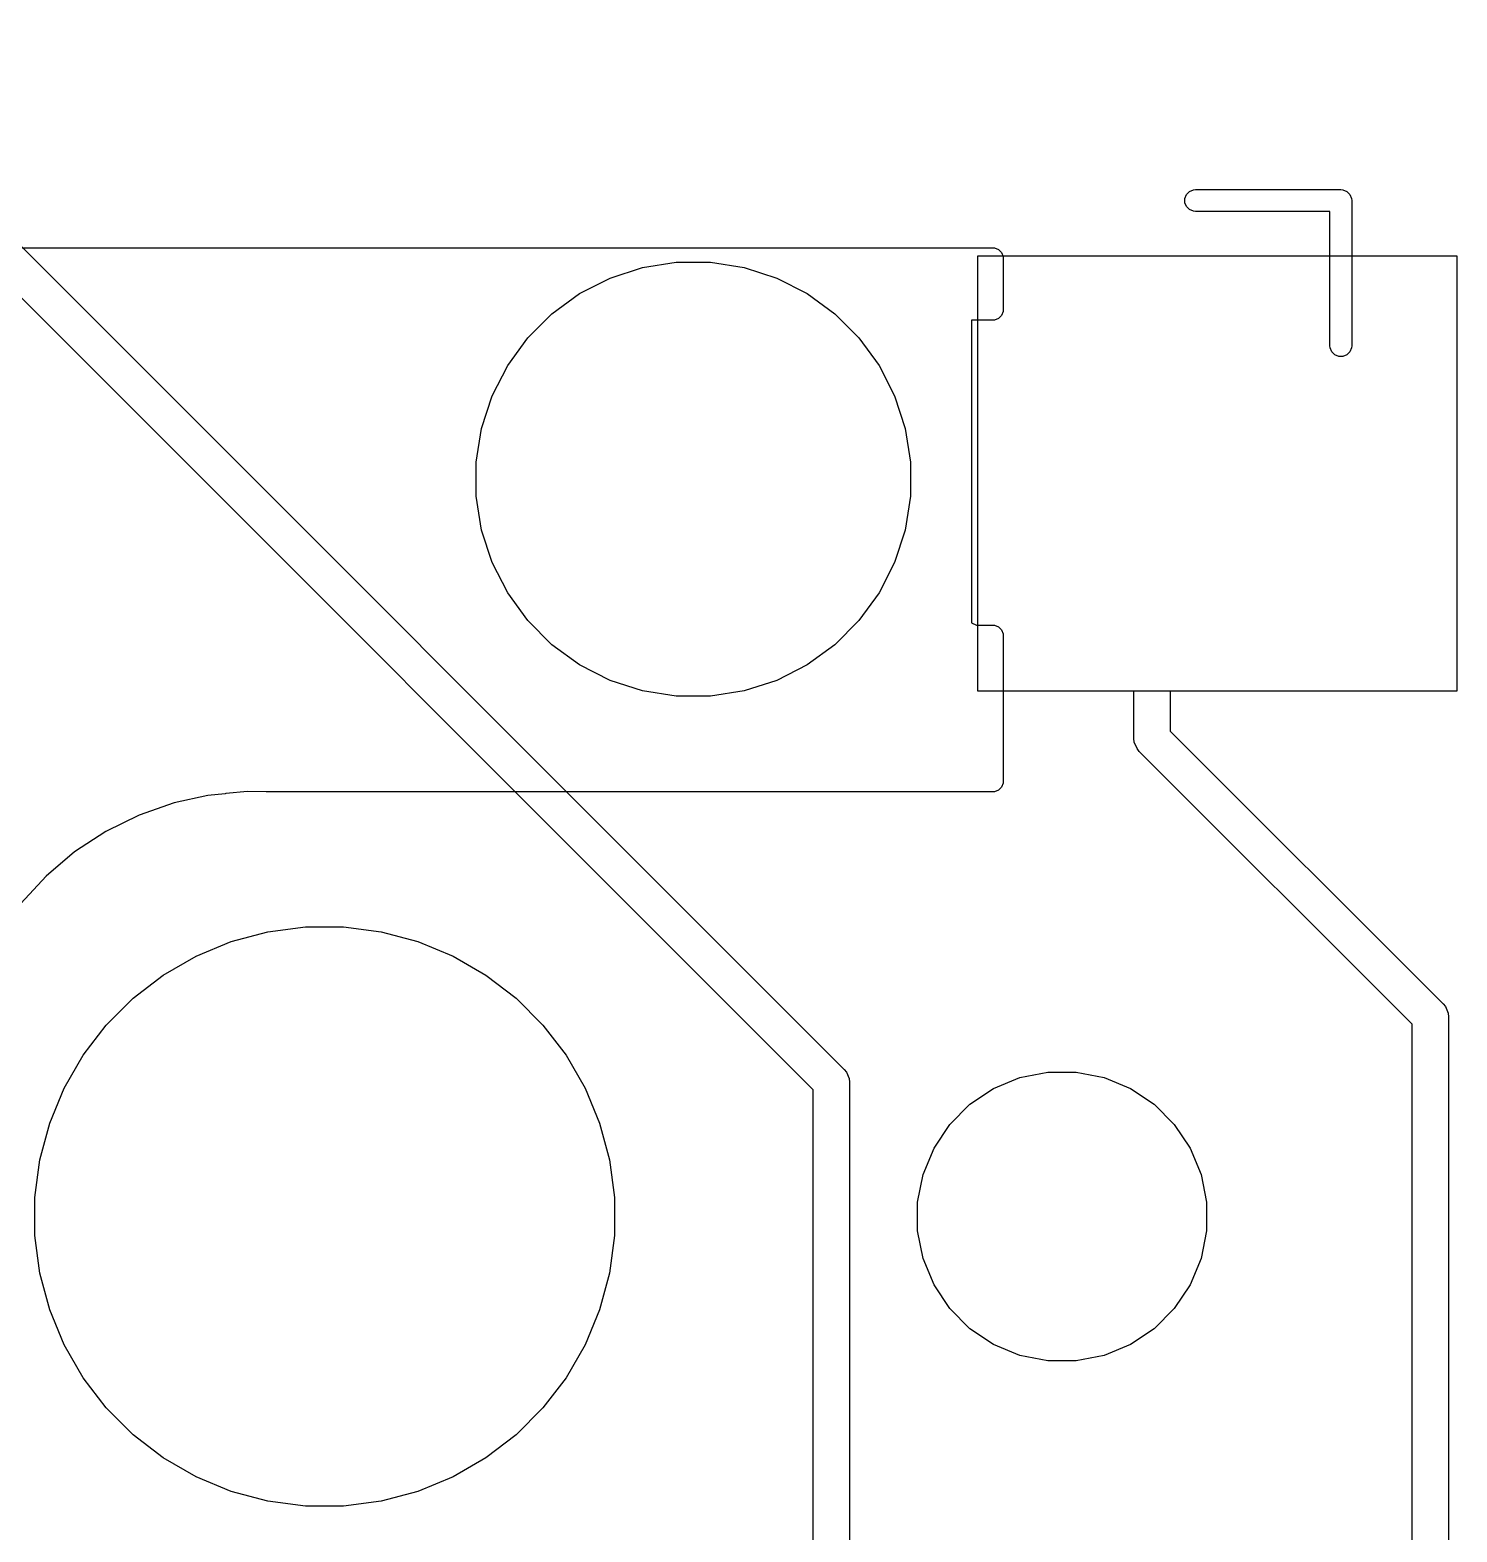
# Model space of a CAD drawing. Header units: millimetres. Extents: x 14 to 286, y -133 to -45.
# Drawn here: x 52.22 to 62.05, y -97.34 to -86.99 of the extents above; entities that cross this region are included whole.
import ezdxf

# ---------------------------------------------------------------- set-up
doc = ezdxf.new("R2010")
doc.units = ezdxf.units.MM
for name, color, linetype, true_color in [('B.Cu', 153, 'CONTINUOUS', 0x4d7fc4), ('B.Mask', 4, 'CONTINUOUS', 0x02ffee), ('B.Paste', 132, 'CONTINUOUS', 0x00c2c2), ('B.Silkscreen', 31, 'CONTINUOUS', 0xe8b2a7), ('F.Mask', 201, 'CONTINUOUS', 0xd864ff), ('F.Silkscreen', 41, 'CONTINUOUS', 0xf2eda1), ('User.Drawings', 9, 'CONTINUOUS', 0xc2c2c2)]:
    doc.layers.add(name, color=color, linetype=linetype, true_color=true_color)

msp = doc.modelspace()

# ---------------------------------------------------------------- linework, layer by layer
at = {"layer": 'B.Cu', "linetype": 'CONTINUOUS'}
for p, q in [((48.2807, -84.599824), (57.831888, -94.151012)), ((57.6185, -94.291176), (48.067312, -84.739988)), ((58.7525, -91.545), (58.7525, -88.545)), ((58.7525, -88.545), (62.0525, -88.545)), ((62.0525, -88.545), (62.0525, -91.545)), ((59.8275, -91.545), (58.7525, -91.545)), ((59.8275, -91.8717), (59.8275, -91.545)), ((62.0525, -91.545), (60.0775, -91.545)), ((60.0775, -91.545), (60.0775, -91.819923)), ((59.829902, -91.896086), (59.8275, -91.8717)), ((60.0775, -91.819923), (61.957689, -93.700112)), ((59.848566, -91.941146), (59.829902, -91.896086)), ((59.848571, -91.941151), (59.848566, -91.941146)), ((59.864112, -91.960088), (59.848571, -91.941151)), ((61.7443, -93.840276), (59.864112, -91.960088)), ((61.957689, -93.700112), (61.973234, -93.719054)), ((61.973234, -93.719054), (61.991898, -93.764114)), ((61.7443, -100.070822), (61.7443, -93.840276)), ((61.991898, -93.764114), (61.9943, -93.7885)), ((61.9943, -93.7885), (61.9943, -100.070822)), ((57.831888, -94.151012), (57.847434, -94.169954)), ((57.847434, -94.169954), (57.866098, -94.215014)), ((57.866098, -94.215014), (57.8685, -94.2394)), ((57.8685, -94.2394), (57.8685, -99.789323)), ((57.6185, -99.8411), (57.6185, -94.291176))]:
    msp.add_line(p, q, dxfattribs=at)
at = {"layer": 'B.Mask', "linetype": 'CONTINUOUS'}
for p, q in [((58.7525, -91.545), (58.7525, -88.545)), ((58.7525, -88.545), (62.0525, -88.545)), ((62.0525, -88.545), (62.0525, -91.545)), ((56.218475, -88.699181), (56.442332, -88.626445)), ((56.442332, -88.626445), (56.674811, -88.589624)), ((56.674811, -88.589624), (56.910189, -88.589624)), ((56.910189, -88.589624), (57.142668, -88.626445)), ((57.142668, -88.626445), (57.366525, -88.699181)), ((56.008752, -88.80604), (56.218475, -88.699181)), ((57.366525, -88.699181), (57.576248, -88.80604)), ((55.818328, -88.944391), (56.008752, -88.80604)), ((57.576248, -88.80604), (57.766672, -88.944391)), ((55.651891, -89.110828), (55.818328, -88.944391)), ((57.766672, -88.944391), (57.933109, -89.110828)), ((55.51354, -89.301252), (55.651891, -89.110828)), ((57.933109, -89.110828), (58.07146, -89.301252)), ((55.406681, -89.510975), (55.51354, -89.301252)), ((58.07146, -89.301252), (58.178319, -89.510975)), ((55.333945, -89.734832), (55.406681, -89.510975)), ((58.178319, -89.510975), (58.251055, -89.734832)), ((55.297124, -89.967311), (55.333945, -89.734832)), ((58.251055, -89.734832), (58.287876, -89.967311)), ((55.297124, -90.202689), (55.297124, -89.967311)), ((58.287876, -89.967311), (58.287876, -90.202689)), ((55.333945, -90.435168), (55.297124, -90.202689)), ((58.287876, -90.202689), (58.251055, -90.435168)), ((55.406681, -90.659025), (55.333945, -90.435168)), ((58.251055, -90.435168), (58.178319, -90.659025)), ((55.51354, -90.868748), (55.406681, -90.659025)), ((58.178319, -90.659025), (58.07146, -90.868748)), ((55.651891, -91.059172), (55.51354, -90.868748)), ((58.07146, -90.868748), (57.933109, -91.059172)), ((55.818328, -91.225609), (55.651891, -91.059172)), ((57.933109, -91.059172), (57.766672, -91.225609)), ((56.008752, -91.36396), (55.818328, -91.225609)), ((57.766672, -91.225609), (57.576248, -91.36396)), ((56.218475, -91.470819), (56.008752, -91.36396)), ((57.576248, -91.36396), (57.366525, -91.470819)), ((56.442332, -91.543555), (56.218475, -91.470819)), ((57.366525, -91.470819), (57.142668, -91.543555)), ((56.674811, -91.580376), (56.442332, -91.543555)), ((56.910189, -91.580376), (56.674811, -91.580376)), ((57.142668, -91.543555), (56.910189, -91.580376)), ((62.0525, -91.545), (58.7525, -91.545)), ((53.609621, -93.27114), (53.862319, -93.203429)), ((53.862319, -93.203429), (54.121694, -93.169282)), ((54.121694, -93.169282), (54.383306, -93.169282)), ((54.383306, -93.169282), (54.642681, -93.203429)), ((54.642681, -93.203429), (54.895379, -93.27114)), ((53.367923, -93.371255), (53.609621, -93.27114)), ((54.895379, -93.27114), (55.137077, -93.371255)), ((53.14136, -93.502061), (53.367923, -93.371255)), ((55.137077, -93.371255), (55.36364, -93.502061)), ((52.933808, -93.66132), (53.14136, -93.502061)), ((55.36364, -93.502061), (55.571192, -93.66132)), ((52.74882, -93.846308), (52.933808, -93.66132)), ((55.571192, -93.66132), (55.75618, -93.846308)), ((52.589561, -94.05386), (52.74882, -93.846308)), ((55.75618, -93.846308), (55.915439, -94.05386)), ((52.458755, -94.280423), (52.589561, -94.05386)), ((55.915439, -94.05386), (56.046245, -94.280423)), ((58.861103, -94.283079), (59.042215, -94.20806)), ((59.042215, -94.20806), (59.234483, -94.169815)), ((59.234483, -94.169815), (59.430517, -94.169815)), ((59.430517, -94.169815), (59.622785, -94.20806)), ((59.622785, -94.20806), (59.803897, -94.283079)), ((52.35864, -94.522121), (52.458755, -94.280423)), ((56.046245, -94.280423), (56.14636, -94.522121)), ((58.698107, -94.39199), (58.861103, -94.283079)), ((59.803897, -94.283079), (59.966893, -94.39199)), ((58.55949, -94.530607), (58.698107, -94.39199)), ((59.966893, -94.39199), (60.10551, -94.530607)), ((52.290929, -94.774819), (52.35864, -94.522121)), ((56.14636, -94.522121), (56.214071, -94.774819)), ((58.450579, -94.693603), (58.55949, -94.530607)), ((60.10551, -94.530607), (60.214421, -94.693603)), ((52.256782, -95.034194), (52.290929, -94.774819)), ((56.214071, -94.774819), (56.248218, -95.034194)), ((58.37556, -94.874715), (58.450579, -94.693603)), ((60.214421, -94.693603), (60.28944, -94.874715)), ((58.337315, -95.066983), (58.37556, -94.874715)), ((60.28944, -94.874715), (60.327685, -95.066983)), ((52.256782, -95.295806), (52.256782, -95.034194)), ((56.248218, -95.034194), (56.248218, -95.295806)), ((58.337315, -95.263017), (58.337315, -95.066983)), ((60.327685, -95.066983), (60.327685, -95.263017)), ((52.290929, -95.555181), (52.256782, -95.295806)), ((56.248218, -95.295806), (56.214071, -95.555181)), ((58.37556, -95.455285), (58.337315, -95.263017)), ((60.327685, -95.263017), (60.28944, -95.455285)), ((58.450579, -95.636397), (58.37556, -95.455285)), ((60.28944, -95.455285), (60.214421, -95.636397)), ((52.35864, -95.807879), (52.290929, -95.555181)), ((56.214071, -95.555181), (56.14636, -95.807879)), ((58.55949, -95.799393), (58.450579, -95.636397)), ((60.214421, -95.636397), (60.10551, -95.799393)), ((52.458755, -96.049577), (52.35864, -95.807879)), ((56.14636, -95.807879), (56.046245, -96.049577)), ((58.698107, -95.93801), (58.55949, -95.799393)), ((60.10551, -95.799393), (59.966893, -95.93801)), ((58.861103, -96.046921), (58.698107, -95.93801)), ((59.966893, -95.93801), (59.803897, -96.046921)), ((52.589561, -96.27614), (52.458755, -96.049577)), ((56.046245, -96.049577), (55.915439, -96.27614)), ((59.042215, -96.12194), (58.861103, -96.046921)), ((59.234483, -96.160185), (59.042215, -96.12194)), ((59.622785, -96.12194), (59.430517, -96.160185)), ((59.803897, -96.046921), (59.622785, -96.12194)), ((59.430517, -96.160185), (59.234483, -96.160185)), ((52.74882, -96.483692), (52.589561, -96.27614)), ((55.915439, -96.27614), (55.75618, -96.483692)), ((52.933808, -96.66868), (52.74882, -96.483692)), ((55.75618, -96.483692), (55.571192, -96.66868)), ((53.14136, -96.827939), (52.933808, -96.66868)), ((55.571192, -96.66868), (55.36364, -96.827939)), ((53.367923, -96.958745), (53.14136, -96.827939)), ((55.36364, -96.827939), (55.137077, -96.958745)), ((53.609621, -97.05886), (53.367923, -96.958745)), ((55.137077, -96.958745), (54.895379, -97.05886)), ((53.862319, -97.126571), (53.609621, -97.05886)), ((54.895379, -97.05886), (54.642681, -97.126571)), ((54.121694, -97.160718), (53.862319, -97.126571)), ((54.383306, -97.160718), (54.121694, -97.160718)), ((54.642681, -97.126571), (54.383306, -97.160718))]:
    msp.add_line(p, q, dxfattribs=at)
at = {"layer": 'B.Paste', "linetype": 'CONTINUOUS'}
for p, q in [((58.7525, -91.545), (58.7525, -88.545)), ((58.7525, -88.545), (62.0525, -88.545)), ((62.0525, -88.545), (62.0525, -91.545)), ((62.0525, -91.545), (58.7525, -91.545))]:
    msp.add_line(p, q, dxfattribs=at)
at = {"layer": 'B.Silkscreen', "linetype": 'CONTINUOUS'}
for p, q in [((50.452499, -88.49), (58.8525, -88.49)), ((58.8525, -88.49), (58.867132, -88.491441)), ((58.867132, -88.491441), (58.894168, -88.50264)), ((58.894168, -88.50264), (58.91486, -88.523332)), ((58.91486, -88.523332), (58.926059, -88.550368)), ((58.926059, -88.550368), (58.9275, -88.565)), ((58.9275, -88.565), (58.9275, -88.915)), ((58.8525, -88.99), (58.7075, -88.99)), ((58.7075, -88.99), (58.7075, -91.075462)), ((58.867132, -88.988559), (58.8525, -88.99)), ((58.894168, -88.97736), (58.867132, -88.988559)), ((58.91486, -88.956668), (58.894168, -88.97736)), ((58.926059, -88.929632), (58.91486, -88.956668)), ((58.9275, -88.915), (58.926059, -88.929632)), ((58.7075, -91.075462), (58.742596, -91.09)), ((58.742596, -91.09), (58.8525, -91.09)), ((58.8525, -91.09), (58.867132, -91.091441)), ((58.867132, -91.091441), (58.894168, -91.10264)), ((58.894168, -91.10264), (58.91486, -91.123332)), ((58.91486, -91.123332), (58.926059, -91.150368)), ((58.926059, -91.150368), (58.9275, -91.165)), ((58.9275, -91.165), (58.9275, -92.165)), ((58.926059, -92.179632), (58.91486, -92.206668)), ((58.9275, -92.165), (58.926059, -92.179632)), ((53.448468, -92.263667), (53.216278, -92.314227)), ((53.567391, -92.251621), (53.448468, -92.263667)), ((53.571741, -92.249969), (53.567391, -92.251621)), ((53.722115, -92.236062), (53.571741, -92.249969)), ((53.850254, -92.239966), (53.722115, -92.236062)), ((53.850733, -92.239826), (53.850254, -92.239966)), ((53.8525, -92.24), (53.850733, -92.239826)), ((58.8525, -92.24), (53.8525, -92.24)), ((58.867132, -92.238559), (58.8525, -92.24)), ((58.894168, -92.22736), (58.867132, -92.238559)), ((58.91486, -92.206668), (58.894168, -92.22736)), ((52.974265, -92.398904), (52.744376, -92.512444)), ((53.216278, -92.314227), (52.974265, -92.398904)), ((52.744376, -92.512444), (52.530038, -92.653154)), ((52.530038, -92.653154), (52.334446, -92.818936)), ((52.334446, -92.818936), (52.160515, -93.007319))]:
    msp.add_line(p, q, dxfattribs=at)
at = {"layer": 'F.Mask', "linetype": 'CONTINUOUS'}
for p, q in [((56.218475, -88.699181), (56.442332, -88.626445)), ((56.442332, -88.626445), (56.674811, -88.589624)), ((56.674811, -88.589624), (56.910189, -88.589624)), ((56.910189, -88.589624), (57.142668, -88.626445)), ((57.142668, -88.626445), (57.366525, -88.699181)), ((56.008752, -88.80604), (56.218475, -88.699181)), ((57.366525, -88.699181), (57.576248, -88.80604)), ((55.818328, -88.944391), (56.008752, -88.80604)), ((57.576248, -88.80604), (57.766672, -88.944391)), ((55.651891, -89.110828), (55.818328, -88.944391)), ((57.766672, -88.944391), (57.933109, -89.110828)), ((55.51354, -89.301252), (55.651891, -89.110828)), ((57.933109, -89.110828), (58.07146, -89.301252)), ((55.406681, -89.510975), (55.51354, -89.301252)), ((58.07146, -89.301252), (58.178319, -89.510975)), ((55.333945, -89.734832), (55.406681, -89.510975)), ((58.178319, -89.510975), (58.251055, -89.734832)), ((55.297124, -89.967311), (55.333945, -89.734832)), ((58.251055, -89.734832), (58.287876, -89.967311)), ((55.297124, -90.202689), (55.297124, -89.967311)), ((58.287876, -89.967311), (58.287876, -90.202689)), ((55.333945, -90.435168), (55.297124, -90.202689)), ((58.287876, -90.202689), (58.251055, -90.435168)), ((55.406681, -90.659025), (55.333945, -90.435168)), ((58.251055, -90.435168), (58.178319, -90.659025)), ((55.51354, -90.868748), (55.406681, -90.659025)), ((58.178319, -90.659025), (58.07146, -90.868748)), ((55.651891, -91.059172), (55.51354, -90.868748)), ((58.07146, -90.868748), (57.933109, -91.059172)), ((55.818328, -91.225609), (55.651891, -91.059172)), ((57.933109, -91.059172), (57.766672, -91.225609)), ((56.008752, -91.36396), (55.818328, -91.225609)), ((57.766672, -91.225609), (57.576248, -91.36396)), ((56.218475, -91.470819), (56.008752, -91.36396)), ((57.576248, -91.36396), (57.366525, -91.470819)), ((56.442332, -91.543555), (56.218475, -91.470819)), ((57.366525, -91.470819), (57.142668, -91.543555)), ((56.674811, -91.580376), (56.442332, -91.543555)), ((56.910189, -91.580376), (56.674811, -91.580376)), ((57.142668, -91.543555), (56.910189, -91.580376)), ((53.609621, -93.27114), (53.862319, -93.203429)), ((53.862319, -93.203429), (54.121694, -93.169282)), ((54.121694, -93.169282), (54.383306, -93.169282)), ((54.383306, -93.169282), (54.642681, -93.203429)), ((54.642681, -93.203429), (54.895379, -93.27114)), ((53.367923, -93.371255), (53.609621, -93.27114)), ((54.895379, -93.27114), (55.137077, -93.371255)), ((53.14136, -93.502061), (53.367923, -93.371255)), ((55.137077, -93.371255), (55.36364, -93.502061)), ((52.933808, -93.66132), (53.14136, -93.502061)), ((55.36364, -93.502061), (55.571192, -93.66132)), ((52.74882, -93.846308), (52.933808, -93.66132)), ((55.571192, -93.66132), (55.75618, -93.846308)), ((52.589561, -94.05386), (52.74882, -93.846308)), ((55.75618, -93.846308), (55.915439, -94.05386)), ((52.458755, -94.280423), (52.589561, -94.05386)), ((55.915439, -94.05386), (56.046245, -94.280423)), ((58.861103, -94.283079), (59.042215, -94.20806)), ((59.042215, -94.20806), (59.234483, -94.169815)), ((59.234483, -94.169815), (59.430517, -94.169815)), ((59.430517, -94.169815), (59.622785, -94.20806)), ((59.622785, -94.20806), (59.803897, -94.283079)), ((52.35864, -94.522121), (52.458755, -94.280423)), ((56.046245, -94.280423), (56.14636, -94.522121)), ((58.698107, -94.39199), (58.861103, -94.283079)), ((59.803897, -94.283079), (59.966893, -94.39199)), ((58.55949, -94.530607), (58.698107, -94.39199)), ((59.966893, -94.39199), (60.10551, -94.530607)), ((52.290929, -94.774819), (52.35864, -94.522121)), ((56.14636, -94.522121), (56.214071, -94.774819)), ((58.450579, -94.693603), (58.55949, -94.530607)), ((60.10551, -94.530607), (60.214421, -94.693603)), ((52.256782, -95.034194), (52.290929, -94.774819)), ((56.214071, -94.774819), (56.248218, -95.034194)), ((58.37556, -94.874715), (58.450579, -94.693603)), ((60.214421, -94.693603), (60.28944, -94.874715)), ((58.337315, -95.066983), (58.37556, -94.874715)), ((60.28944, -94.874715), (60.327685, -95.066983)), ((52.256782, -95.295806), (52.256782, -95.034194)), ((56.248218, -95.034194), (56.248218, -95.295806)), ((58.337315, -95.263017), (58.337315, -95.066983)), ((60.327685, -95.066983), (60.327685, -95.263017)), ((52.290929, -95.555181), (52.256782, -95.295806)), ((56.248218, -95.295806), (56.214071, -95.555181)), ((58.37556, -95.455285), (58.337315, -95.263017)), ((60.327685, -95.263017), (60.28944, -95.455285)), ((58.450579, -95.636397), (58.37556, -95.455285)), ((60.28944, -95.455285), (60.214421, -95.636397)), ((52.35864, -95.807879), (52.290929, -95.555181)), ((56.214071, -95.555181), (56.14636, -95.807879)), ((58.55949, -95.799393), (58.450579, -95.636397)), ((60.214421, -95.636397), (60.10551, -95.799393)), ((52.458755, -96.049577), (52.35864, -95.807879)), ((56.14636, -95.807879), (56.046245, -96.049577)), ((58.698107, -95.93801), (58.55949, -95.799393)), ((60.10551, -95.799393), (59.966893, -95.93801)), ((58.861103, -96.046921), (58.698107, -95.93801)), ((59.966893, -95.93801), (59.803897, -96.046921)), ((52.589561, -96.27614), (52.458755, -96.049577)), ((56.046245, -96.049577), (55.915439, -96.27614)), ((59.042215, -96.12194), (58.861103, -96.046921)), ((59.234483, -96.160185), (59.042215, -96.12194)), ((59.622785, -96.12194), (59.430517, -96.160185)), ((59.803897, -96.046921), (59.622785, -96.12194)), ((59.430517, -96.160185), (59.234483, -96.160185)), ((52.74882, -96.483692), (52.589561, -96.27614)), ((55.915439, -96.27614), (55.75618, -96.483692)), ((52.933808, -96.66868), (52.74882, -96.483692)), ((55.75618, -96.483692), (55.571192, -96.66868)), ((53.14136, -96.827939), (52.933808, -96.66868)), ((55.571192, -96.66868), (55.36364, -96.827939)), ((53.367923, -96.958745), (53.14136, -96.827939)), ((55.36364, -96.827939), (55.137077, -96.958745)), ((53.609621, -97.05886), (53.367923, -96.958745)), ((55.137077, -96.958745), (54.895379, -97.05886)), ((53.862319, -97.126571), (53.609621, -97.05886)), ((54.895379, -97.05886), (54.642681, -97.126571)), ((54.121694, -97.160718), (53.862319, -97.126571)), ((54.383306, -97.160718), (54.121694, -97.160718)), ((54.642681, -97.126571), (54.383306, -97.160718))]:
    msp.add_line(p, q, dxfattribs=at)
at = {"layer": 'F.Silkscreen', "linetype": 'CONTINUOUS'}
for p, q in [((53.609621, -93.27114), (53.862319, -93.203429)), ((53.862319, -93.203429), (54.121694, -93.169282)), ((54.121694, -93.169282), (54.383306, -93.169282)), ((54.383306, -93.169282), (54.642681, -93.203429)), ((54.642681, -93.203429), (54.895379, -93.27114)), ((53.367923, -93.371255), (53.609621, -93.27114)), ((54.895379, -93.27114), (55.137077, -93.371255)), ((53.14136, -93.502061), (53.367923, -93.371255)), ((55.137077, -93.371255), (55.36364, -93.502061)), ((52.933808, -93.66132), (53.14136, -93.502061)), ((55.36364, -93.502061), (55.571192, -93.66132)), ((52.74882, -93.846308), (52.933808, -93.66132)), ((55.571192, -93.66132), (55.75618, -93.846308)), ((52.589561, -94.05386), (52.74882, -93.846308)), ((55.75618, -93.846308), (55.915439, -94.05386)), ((52.458755, -94.280423), (52.589561, -94.05386)), ((55.915439, -94.05386), (56.046245, -94.280423)), ((58.861103, -94.283079), (59.042215, -94.20806)), ((59.042215, -94.20806), (59.234483, -94.169815)), ((59.234483, -94.169815), (59.430517, -94.169815)), ((59.430517, -94.169815), (59.622785, -94.20806)), ((59.622785, -94.20806), (59.803897, -94.283079)), ((52.35864, -94.522121), (52.458755, -94.280423)), ((56.046245, -94.280423), (56.14636, -94.522121)), ((58.698107, -94.39199), (58.861103, -94.283079)), ((59.803897, -94.283079), (59.966893, -94.39199)), ((58.55949, -94.530607), (58.698107, -94.39199)), ((59.966893, -94.39199), (60.10551, -94.530607)), ((52.290929, -94.774819), (52.35864, -94.522121)), ((56.14636, -94.522121), (56.214071, -94.774819)), ((58.450579, -94.693603), (58.55949, -94.530607)), ((60.10551, -94.530607), (60.214421, -94.693603)), ((52.256782, -95.034194), (52.290929, -94.774819)), ((56.214071, -94.774819), (56.248218, -95.034194)), ((58.37556, -94.874715), (58.450579, -94.693603)), ((60.214421, -94.693603), (60.28944, -94.874715)), ((58.337315, -95.066983), (58.37556, -94.874715)), ((60.28944, -94.874715), (60.327685, -95.066983)), ((52.256782, -95.295806), (52.256782, -95.034194)), ((56.248218, -95.034194), (56.248218, -95.295806)), ((58.337315, -95.263017), (58.337315, -95.066983)), ((60.327685, -95.066983), (60.327685, -95.263017)), ((52.290929, -95.555181), (52.256782, -95.295806)), ((56.248218, -95.295806), (56.214071, -95.555181)), ((58.37556, -95.455285), (58.337315, -95.263017)), ((60.327685, -95.263017), (60.28944, -95.455285)), ((58.450579, -95.636397), (58.37556, -95.455285)), ((60.28944, -95.455285), (60.214421, -95.636397)), ((52.35864, -95.807879), (52.290929, -95.555181)), ((56.214071, -95.555181), (56.14636, -95.807879)), ((58.55949, -95.799393), (58.450579, -95.636397)), ((60.214421, -95.636397), (60.10551, -95.799393)), ((52.458755, -96.049577), (52.35864, -95.807879)), ((56.14636, -95.807879), (56.046245, -96.049577)), ((58.698107, -95.93801), (58.55949, -95.799393)), ((60.10551, -95.799393), (59.966893, -95.93801)), ((58.861103, -96.046921), (58.698107, -95.93801)), ((59.966893, -95.93801), (59.803897, -96.046921)), ((52.589561, -96.27614), (52.458755, -96.049577)), ((56.046245, -96.049577), (55.915439, -96.27614)), ((59.042215, -96.12194), (58.861103, -96.046921)), ((59.234483, -96.160185), (59.042215, -96.12194)), ((59.622785, -96.12194), (59.430517, -96.160185)), ((59.803897, -96.046921), (59.622785, -96.12194)), ((59.430517, -96.160185), (59.234483, -96.160185)), ((52.74882, -96.483692), (52.589561, -96.27614)), ((55.915439, -96.27614), (55.75618, -96.483692)), ((52.933808, -96.66868), (52.74882, -96.483692)), ((55.75618, -96.483692), (55.571192, -96.66868)), ((53.14136, -96.827939), (52.933808, -96.66868)), ((55.571192, -96.66868), (55.36364, -96.827939)), ((53.367923, -96.958745), (53.14136, -96.827939)), ((55.36364, -96.827939), (55.137077, -96.958745)), ((53.609621, -97.05886), (53.367923, -96.958745)), ((55.137077, -96.958745), (54.895379, -97.05886)), ((53.862319, -97.126571), (53.609621, -97.05886)), ((54.895379, -97.05886), (54.642681, -97.126571)), ((54.121694, -97.160718), (53.862319, -97.126571)), ((54.383306, -97.160718), (54.121694, -97.160718)), ((54.642681, -97.126571), (54.383306, -97.160718))]:
    msp.add_line(p, q, dxfattribs=at)
at = {"layer": 'User.Drawings', "linetype": 'CONTINUOUS'}
for p, q in [((60.178941, -88.150368), (60.19014, -88.123332)), ((60.178941, -88.179632), (60.178941, -88.150368)), ((60.19014, -88.123332), (60.210832, -88.10264)), ((60.210832, -88.10264), (60.237868, -88.091441)), ((60.237868, -88.091441), (60.2525, -88.09)), ((60.2525, -88.09), (61.2525, -88.09)), ((61.2525, -88.09), (61.267132, -88.091441)), ((61.267132, -88.091441), (61.294168, -88.10264)), ((61.294168, -88.10264), (61.31486, -88.123332)), ((61.31486, -88.123332), (61.326059, -88.150368)), ((61.326059, -88.150368), (61.3275, -88.165)), ((61.3275, -88.165), (61.3275, -89.165)), ((60.19014, -88.206668), (60.178941, -88.179632)), ((60.210832, -88.22736), (60.19014, -88.206668)), ((60.237868, -88.238559), (60.210832, -88.22736)), ((60.2525, -88.24), (60.237868, -88.238559)), ((61.1775, -88.24), (60.2525, -88.24)), ((61.1775, -89.165), (61.1775, -88.24)), ((61.178941, -89.179632), (61.1775, -89.165)), ((61.19014, -89.206668), (61.178941, -89.179632)), ((61.326059, -89.179632), (61.31486, -89.206668)), ((61.3275, -89.165), (61.326059, -89.179632)), ((61.210832, -89.22736), (61.19014, -89.206668)), ((61.237868, -89.238559), (61.210832, -89.22736)), ((61.267132, -89.238559), (61.237868, -89.238559)), ((61.294168, -89.22736), (61.267132, -89.238559)), ((61.31486, -89.206668), (61.294168, -89.22736))]:
    msp.add_line(p, q, dxfattribs=at)

doc.saveas('drawing.dxf')
